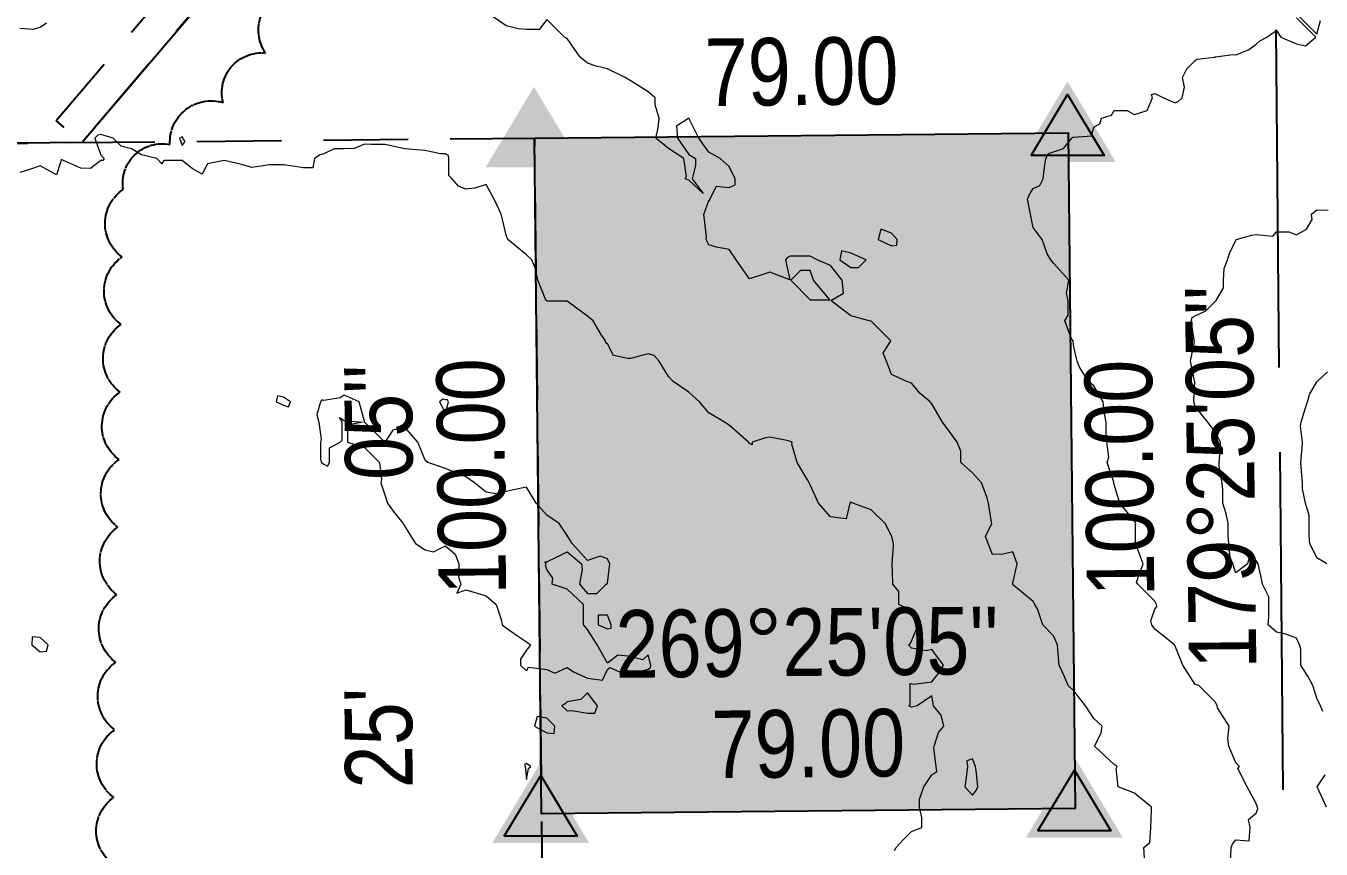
# Model space of a CAD drawing. Extents: x 537850 to 541798, y 6045627 to 6050132.
# Drawn here: x 540507.2 to 540698.9, y 6047294.8 to 6047416.6 of the extents above; entities that cross this region are included whole.
import ezdxf
from ezdxf.enums import TextEntityAlignment as Align

# ---------------------------------------------------------------- set-up
doc = ezdxf.new("R2010")
doc.units = 0
doc.header["$LTSCALE"] = 5
for name, pattern in [('0', [1, 1, 0]), ('DASHED2', [9.525, 6.35, -3.175]), ('foc-ACCESSROAD', [3.75, 2.5, -1.25]), ('foc-UNSURVEYED', [12.5, 10, -2.5])]:
    doc.linetypes.add(name, pattern=pattern)
for name, color, linetype in [('C-AR', 13, 'foc-ACCESSROAD'), ('C-RW', 13, 'Continuous'), ('C-WS', 13, 'foc-ACCESSROAD'), ('L-BD', 7, 'Continuous'), ('L-MON', 1, 'Continuous'), ('L-USEC', 7, 'foc-UNSURVEYED'), ('P-PROPOSED', 10, 'Continuous'), ('P-PROPOSED-H', 21, 'Continuous'), ('T-BUSH', 110, '0')]:
    doc.layers.add(name, color=color, linetype=linetype)
doc.layers.add('Contour_Line_Intermediate', color=7, linetype='DASHED2', true_color=0xd9d9d9)
doc.layers.add('Contour_Line_Major', color=7, linetype='Continuous', true_color=0x6b6b6b)
doc.styles.add('80L', font='ARIALN.TTF', dxfattribs={"height": 10})

# ---------------------------------------------------------------- blocks, each defined once
blk = doc.blocks.new('STRIA')
blk.add_hatch(color=255).paths.add_polyline_path([(-0.041, 1.521), (-1.475, -0.867), (1.392, -0.867)])
blk = doc.blocks.new('STRIAA')
blk.add_blockref('STRIA', (0, 0))
blk = doc.blocks.new('STRIB')
at = {"color": 1}
blk.add_solid([(-1.121, -0.667), (-0.041, 1.133), (1.039, -0.667)], dxfattribs=at)
blk = doc.blocks.new('STRIBB')
blk.add_blockref('STRIB', (0, 0))
blk = doc.blocks.new('STRICC')
for name in ['STRIAA', 'STRIBB']:
    blk.add_blockref(name, (0, 0))
blk = doc.blocks.new('fdspike')
blk.add_blockref('STRICC', (0, 0))
blk = doc.blocks.new('TRIA')
blk.add_hatch(color=255).paths.add_polyline_path([(-0.041, 1.521), (-1.475, -0.867), (1.392, -0.867)])
blk = doc.blocks.new('TRIAA')
blk.add_blockref('TRIA', (0, 0))
blk = doc.blocks.new('TRIB')
at = {"color": 1}
blk.add_lwpolyline([(-1.121, -0.667), (-0.041, 1.133), (1.039, -0.667)], close=True, dxfattribs=at)
blk = doc.blocks.new('TRIBB')
blk.add_blockref('TRIB', (0, 0))
blk = doc.blocks.new('TRICC')
for name in ['TRIAA', 'TRIBB']:
    blk.add_blockref(name, (0, 0))
blk = doc.blocks.new('plspike')
blk.add_blockref('TRICC', (0, 0))

msp = doc.modelspace()

# ---------------------------------------------------------------- hatches: boundary and pattern name
at = {"layer": 'P-PROPOSED-H'}
h = msp.add_hatch(color=256, dxfattribs=at)
h.dxf.hatch_style = 1
h.paths.add_polyline_path([(540582.478, 6047400.012), (540661.474, 6047400.814), (540662.49, 6047300.819), (540583.494, 6047300.017)])

# ---------------------------------------------------------------- linework, layer by layer
at = {"layer": 'C-AR', "flags": 128}
msp.add_lwpolyline([(540790.888, 6047559.553), (540740.373, 6047543.212), (540722.481, 6047539.019), (540692.384, 6047531.966), (540612.358, 6047513.213), (540515.464, 6047399.392), (540511.656, 6047402.634), (540609.616, 6047517.707), (540692.339, 6047537.092), (540722.436, 6047544.145), (540739.03, 6047548.034), (540790.841, 6047564.795)], dxfattribs=at)
at = {"layer": 'C-RW'}
msp.add_lwpolyline([(540790.888, 6047580.748), (540735.082, 6047562.693), (540601.449, 6047531.116), (540506.218, 6047419.329), (540290.448, 6047417.1), (540291.068, 6047357.836), (540311.057, 6047358.043), (540310.646, 6047397.318), (540515.53, 6047399.435), (540612.419, 6047513.168), (540740.466, 6047543.425), (540790.888, 6047559.738)], dxfattribs=at)
at = {"layer": 'C-WS'}
for p, q in [((540582.504, 6047399.99), (540290.526, 6047397.127)), ((540584.302, 6047230.121), (540582.504, 6047399.99))]:
    msp.add_line(p, q, dxfattribs=at)
at = {"layer": 'Contour_Line_Intermediate', "linetype": 'Continuous', "lineweight": 13, "flags": 128}
for points, elevation in [([(540672.787, 6047293.514), (540672.651, 6047295.008), (540673.556, 6047295.745), (540673.704, 6047298.008), (540673.813, 6047300.528), (540673.813, 6047301.007), (540671.293, 6047303.089), (540668.849, 6047304.007), (540668.577, 6047306.723), (540668.719, 6047307.007), (540668.293, 6047307.327), (540665.354, 6047310.007), (540666.332, 6047311.968), (540666.497, 6047313.007), (540665.293, 6047314.143), (540664.051, 6047316.007), (540662.293, 6047318.203), (540661.49, 6047319.007), (540660.872, 6047320.428), (540660.143, 6047322.006), (540659.957, 6047324.342), (540659.905, 6047325.006), (540659.294, 6047326.355), (540657.723, 6047328.006), (540656.939, 6047330.361), (540656.528, 6047331.006), (540656.294, 6047331.436), (540653.715, 6047333.585), (540653.294, 6047333.901), (540653.239, 6047334.006), (540653.294, 6047334.14), (540653.937, 6047337.006), (540653.294, 6047338.806), (540651.845, 6047338.454), (540650.294, 6047338.399), (540649.605, 6047340.006), (540649.223, 6047341.077), (540650.187, 6047343.005), (540650.107, 6047343.193), (540649.701, 6047346.005), (540649.504, 6047346.796), (540648.619, 6047349.005), (540647.294, 6047350.483), (540645.587, 6047352.005), (540645.587, 6047353.712), (540645.033, 6047355.005), (540644.294, 6047356.04), (540642.869, 6047358.005), (540641.294, 6047360.692), (540641.115, 6047360.825), (540641.042, 6047361.005), (540639.543, 6047362.253), (540638.295, 6047363.752), (540637.607, 6047364.004), (540635.295, 6047365.067), (540634.591, 6047367.004), (540634.1, 6047368.199), (540635.221, 6047370.004), (540632.295, 6047372.931), (540632.002, 6047373.004), (540629.295, 6047373.747), (540626.335, 6047376.004), (540628.237, 6047377.062), (540628.016, 6047379.004), (540626.295, 6047381.161), (540624.33, 6047382.004), (540623.295, 6047382.545), (540622.754, 6047382.545), (540620.295, 6047382.545), (540619.922, 6047382.377), (540619.628, 6047382.004), (540620.265, 6047379.034), (540617.296, 6047380.195), (540616.402, 6047379.898), (540614.296, 6047379.196), (540612.326, 6047382.004), (540611.296, 6047383.558), (540609.408, 6047383.892), (540608.296, 6047384.225), (540607.863, 6047385.003), (540607.95, 6047385.35), (540607.638, 6047388.003), (540607.55, 6047388.749), (540608.296, 6047390.802), (540608.43, 6047390.869), (540608.43, 6047391.003), (540609.393, 6047392.906), (540611.296, 6047392.716), (540612.182, 6047393.117), (540612.152, 6047394.003), (540611.296, 6047395.848), (540609.949, 6047397.003), (540608.296, 6047397.958), (540606.78, 6047400.003), (540605.296, 6047402.971), (540603.497, 6047401.802), (540603.64, 6047400.003), (540605.296, 6047397.592), (540606.313, 6047397.003), (540606.313, 6047395.986), (540605.816, 6047394.003), (540607.458, 6047391.841), (540605.296, 6047393.829), (540604.798, 6047394.003), (540604.96, 6047394.339), (540604.588, 6047397.003), (540602.296, 6047398.484), (540600.422, 6047400.003), (540600.763, 6047401.536), (540600.909, 6047403.003), (540600.315, 6047404.984), (540600.315, 6047406.002), (540599.296, 6047406.902), (540596.862, 6047408.437), (540596.297, 6047408.763), (540595.876, 6047409.002), (540593.297, 6047410.274), (540591.601, 6047410.698), (540590.297, 6047411.132), (540589.217, 6047412.002), (540587.297, 6047414.786), (540586.937, 6047415.002), (540584.297, 6047417.574), (540583.179, 6047416.121), (540581.297, 6047416.121), (540580.078, 6047416.221), (540578.297, 6047416.639), (540576.369, 6047418.002)], 915.956), ([(540510.231, 6047417.071), (540509.301, 6047416.407), (540508.199, 6047416.104), (540506.301, 6047416.281)], 915.956), ([(540635.743, 6047294.559), (540636.017, 6047295.008), (540637.106, 6047296.196), (540638.295, 6047297.413), (540639.83, 6047298.008), (540639.83, 6047299.472), (540639.446, 6047301.007), (540639.48, 6047302.193), (540640.119, 6047304.007), (540641.294, 6047305.769), (540642.031, 6047306.271), (540641.936, 6047307.007), (540641.585, 6047309.717), (540641.635, 6047310.007), (540642.272, 6047312.029), (540643.054, 6047313.007), (540642.665, 6047314.636), (540641.535, 6047316.007), (540641.294, 6047317.461), (540639.113, 6047316.007), (540638.295, 6047315.773), (540637.905, 6047316.007), (540638.095, 6047316.206), (540638.095, 6047319.007), (540638.052, 6047319.249), (540638.295, 6047319.301), (540638.511, 6047319.223), (540641.294, 6047319.549), (540642.36, 6047320.941), (540643.002, 6047322.006), (540641.294, 6047324.345), (540640.444, 6047324.156), (540638.295, 6047324.515), (540637.819, 6047325.006), (540638.068, 6047325.233), (540638.295, 6047325.571), (540639.273, 6047328.006), (540639.09, 6047328.802), (540638.295, 6047330.127), (540636.394, 6047331.006), (540636.394, 6047332.907), (540635.516, 6047334.006), (540635.517, 6047334.229), (540635.418, 6047337.006), (540635.621, 6047339.68), (540635.599, 6047340.006), (540635.295, 6047341.163), (540634.374, 6047343.005), (540632.295, 6047345.026), (540629.606, 6047346.005), (540629.295, 6047346.122), (540629.208, 6047346.092), (540629.132, 6047346.005), (540628.629, 6047343.671), (540626.295, 6047343.995), (540624.491, 6047346.005), (540623.295, 6047348.696), (540623.141, 6047349.005), (540622.861, 6047349.44), (540621.338, 6047352.005), (540620.554, 6047354.747), (540620.618, 6047355.005), (540620.295, 6047355.104), (540620.069, 6047355.232), (540617.296, 6047355.75), (540616.643, 6047355.657), (540614.685, 6047355.005), (540614.685, 6047354.616), (540614.296, 6047354.81), (540614.15, 6047355.005), (540611.296, 6047357.549), (540610.612, 6047358.005), (540608.296, 6047359.366), (540606.902, 6047361.005), (540605.296, 6047362.432), (540602.996, 6047364.004), (540602.296, 6047364.722), (540600.927, 6047367.004), (540600.168, 6047367.876), (540599.296, 6047368.113), (540596.698, 6047367.406), (540596.297, 6047367.406), (540594.171, 6047367.878), (540593.297, 6047369.603), (540593.021, 6047369.728), (540593.002, 6047370.004), (540592.414, 6047370.887), (540591.144, 6047373.004), (540590.297, 6047373.682), (540587.686, 6047375.615), (540587.297, 6047375.89), (540584.411, 6047375.89), (540584.297, 6047375.908), (540584.234, 6047376.004), (540584.087, 6047376.214), (540582.972, 6047379.004), (540582.64, 6047380.66), (540582.065, 6047382.004), (540581.297, 6047382.739), (540578.521, 6047385.003), (540578.297, 6047385.672), (540577.715, 6047388.003), (540577.521, 6047388.78), (540576.51, 6047391.003), (540575.298, 6047393.181), (540573.656, 6047392.644), (540572.298, 6047392.454), (540571.235, 6047392.94), (540570.282, 6047394.003), (540569.813, 6047394.518), (540569.813, 6047397.003), (540569.744, 6047397.449), (540569.298, 6047397.728), (540568.573, 6047397.728), (540566.298, 6047398.21), (540565.012, 6047398.289), (540563.298, 6047398.473), (540561.457, 6047398.844), (540560.298, 6047399.078), (540558.224, 6047399.078), (540557.298, 6047399.162), (540555.783, 6047398.518), (540554.299, 6047398.461), (540552.84, 6047398.461), (540551.299, 6047397.691), (540550.726, 6047397.576), (540549.924, 6047397.003), (540549.654, 6047395.648), (540548.299, 6047395.648), (540546.36, 6047395.942), (540545.299, 6047396.103), (540543.199, 6047396.103), (540542.299, 6047395.923), (540540.622, 6047395.68), (540539.299, 6047396.057), (540536.562, 6047396.741), (540536.299, 6047396.688), (540534.061, 6047396.241), (540533.3, 6047394.717), (540531.837, 6047395.465), (540530.3, 6047396.703), (540527.6, 6047396.703), (540527.3, 6047396.252), (540526.549, 6047397.003), (540524.3, 6047397.549), (540522.834, 6047398.468), (540521.3, 6047398.849), (540520.124, 6047400.003), (540518.3, 6047400.564), (540517.814, 6047400.489), (540517.387, 6047400.003), (540518.3, 6047397.507), (540518.792, 6047397.003), (540518.595, 6047396.708), (540518.3, 6047396.708), (540516.746, 6047395.558), (540515.3, 6047395.605), (540512.418, 6047396.886), (540512.301, 6047396.418), (540511.697, 6047394.607), (540509.301, 6047395.938), (540507.846, 6047395.457), (540506.301, 6047394.946)], 916.956), ([(540699.148, 6047315.15), (540698.816, 6047316.007), (540698.292, 6047317.132), (540697.7, 6047319.007), (540696.926, 6047320.373), (540695.904, 6047322.006), (540695.904, 6047324.395), (540695.726, 6047325.006), (540695.292, 6047326.012), (540693.687, 6047326.612), (540692.292, 6047326.88), (540691.074, 6047328.006), (540691.189, 6047329.11), (540691.189, 6047331.006), (540691.189, 6047332.109), (540690.223, 6047334.006), (540690.07, 6047334.784), (540689.588, 6047337.006), (540689.292, 6047337.53), (540688.244, 6047338.054), (540688.034, 6047337.006), (540686.292, 6047335.687), (540685.945, 6047336.659), (540685.92, 6047337.006), (540685.452, 6047337.846), (540685.262, 6047340.006), (540685.162, 6047341.135), (540685.162, 6047343.005), (540684.881, 6047344.417), (540684.351, 6047346.005), (540684.351, 6047347.947), (540684.272, 6047349.005), (540683.834, 6047351.463), (540683.805, 6047352.005), (540684.001, 6047354.297), (540684.001, 6047355.005), (540683.292, 6047356.502), (540682.165, 6047358.005), (540680.293, 6047360.316), (540680.069, 6047361.005), (540680.057, 6047361.24), (540680.211, 6047364.004), (540680.195, 6047364.102), (540679.584, 6047367.004), (540680.154, 6047369.865), (540680.13, 6047370.004), (540680.1, 6047370.196), (540679.669, 6047373.004), (540679.816, 6047373.481), (540680.293, 6047373.74), (540681.85, 6047374.446), (540683.292, 6047375.884), (540683.356, 6047375.94), (540683.401, 6047376.004), (540684.444, 6047377.852), (540684.444, 6047379.004), (540684.569, 6047380.727), (540685.039, 6047382.004), (540685.342, 6047382.954), (540686.292, 6047384.946), (540686.339, 6047384.956), (540686.359, 6047385.003), (540688.64, 6047385.655), (540689.292, 6047385.786), (540691.768, 6047385.527), (540692.292, 6047386.177), (540694.118, 6047386.177), (540695.292, 6047385.707), (540696.727, 6047386.568), (540697.588, 6047388.003), (540697.509, 6047388.786), (540698.292, 6047389.412), (540699.946, 6047389.349)], 913.956), ([(540699.757, 6047337.006), (540698.292, 6047337.896), (540697.237, 6047340.006), (540697.149, 6047341.148), (540697.149, 6047343.005), (540697.136, 6047344.161), (540696.619, 6047346.005), (540696.169, 6047348.128), (540696.169, 6047349.005), (540695.985, 6047351.312), (540695.929, 6047352.005), (540696.098, 6047354.199), (540696.16, 6047355.005), (540695.882, 6047357.414), (540695.938, 6047358.005), (540696.498, 6047359.798), (540696.875, 6047361.005), (540697.19, 6047362.106), (540698.292, 6047363.979), (540698.309, 6047363.987), (540698.32, 6047364.004), (540699.876, 6047365.42)], 912.956), ([(540699.723, 6047301.007), (540698.373, 6047303.926), (540698.34, 6047304.007), (540699.506, 6047305.792)], 913.956)]:
    msp.add_lwpolyline(points, dxfattribs=dict(at, elevation=elevation))
for points, elevation in [([(540530.415, 6047400.003), (540530.3, 6047400.271), (540530.185, 6047400.118), (540529.897, 6047400.003), (540530.3, 6047398.955), (540530.749, 6047399.553), (540530.415, 6047400.003)], 916.956), ([(540636.106, 6047384.192), (540636.151, 6047385.003), (540635.295, 6047385.976), (540633.739, 6047386.559), (540633.35, 6047385.003), (540635.295, 6047384.07), (540636.106, 6047384.192)], 915.956), ([(540630.423, 6047380.876), (540631.55, 6047382.004), (540629.295, 6047383.019), (540627.93, 6047383.369), (540627.692, 6047382.004), (540629.295, 6047380.876), (540630.423, 6047380.876)], 915.956), ([(540623.777, 6047379.004), (540623.295, 6047380.451), (540621.848, 6047380.451), (540620.405, 6047379.004), (540623.295, 6047376.114), (540626.185, 6047376.114), (540623.777, 6047379.004)], 915.956), ([(540546.062, 6047360.241), (540546.341, 6047361.005), (540545.299, 6047361.67), (540544.412, 6047361.891), (540544.235, 6047361.005), (540545.299, 6047360.508), (540546.062, 6047360.241)], 917.956), ([(540565.195, 6047355.005), (540563.298, 6047357.27), (540561.486, 6047356.817), (540560.298, 6047355.037), (540557.33, 6047358.005), (540557.298, 6047358.069), (540556.495, 6047361.005), (540554.299, 6047362.006), (540553.726, 6047361.577), (540551.299, 6047361.172), (540551.012, 6047361.291), (540550.798, 6047361.005), (540550.245, 6047359.058), (540550.526, 6047358.005), (540550.896, 6047355.408), (540550.816, 6047355.005), (540550.816, 6047352.488), (540550.954, 6047352.005), (540551.299, 6047351.753), (540551.824, 6047351.48), (540552.104, 6047352.005), (540552.104, 6047354.199), (540553.713, 6047355.005), (540554.005, 6047355.298), (540554.005, 6047358.005), (540553.62, 6047358.683), (540554.299, 6047358.209), (540557.003, 6047358.005), (540554.781, 6047357.522), (540554.781, 6047355.005), (540557.298, 6047354.24), (540559.533, 6047352.005), (540559.803, 6047349.5), (540559.709, 6047349.005), (540560.298, 6047347.235), (540560.707, 6047346.005), (540561.675, 6047344.629), (540563.009, 6047343.005), (540563.298, 6047342.523), (540564.832, 6047340.006), (540566.298, 6047339.103), (540567.502, 6047338.802), (540569.298, 6047339.699), (540570.729, 6047338.437), (540571.246, 6047337.006), (540571.225, 6047335.078), (540571.59, 6047334.006), (540570.957, 6047332.666), (540572.298, 6047333.149), (540573.497, 6047332.807), (540575.298, 6047332.293), (540576.799, 6047331.006), (540577.549, 6047328.754), (540577.699, 6047328.006), (540578.297, 6047327.527), (540579.969, 6047326.335), (540581.297, 6047325.455), (540581.892, 6047325.006), (540581.637, 6047324.666), (540581.297, 6047324.213), (540580.409, 6047322.895), (540580.409, 6047322.006), (540581.297, 6047321.17), (540581.563, 6047321.741), (540584.297, 6047321.363), (540585.467, 6047320.837), (540587.297, 6047321.674), (540588.265, 6047321.038), (540590.297, 6047320.101), (540592.523, 6047319.781), (540593.297, 6047321.372), (540593.619, 6047321.684), (540596.297, 6047320.478), (540597.365, 6047320.938), (540599.296, 6047321.422), (540599.656, 6047321.647), (540599.685, 6047322.006), (540599.296, 6047323.56), (540598.52, 6047322.783), (540596.297, 6047323.339), (540594.803, 6047323.5), (540593.297, 6047322.316), (540591.76, 6047325.006), (540590.297, 6047327.293), (540589.724, 6047328.006), (540589.724, 6047328.579), (540589.724, 6047331.006), (540587.297, 6047333.264), (540585.071, 6047334.006), (540585.206, 6047334.914), (540584.297, 6047336.201), (540584.087, 6047336.796), (540584.216, 6047337.006), (540584.014, 6047337.289), (540584.297, 6047337.289), (540586.11, 6047338.193), (540587.297, 6047338.787), (540589.407, 6047337.006), (540589.54, 6047336.249), (540589.138, 6047334.006), (540590.297, 6047332.604), (540591.698, 6047332.604), (540593.104, 6047334.006), (540593.297, 6047334.129), (540593.637, 6047337.006), (540593.297, 6047337.756), (540592.171, 6047338.132), (540590.297, 6047337.506), (540588.032, 6047340.006), (540587.297, 6047341.224), (540586.11, 6047343.005), (540584.297, 6047344.223), (540582.707, 6047346.005), (540581.297, 6047348.355), (540579.35, 6047347.953), (540578.297, 6047347.736), (540576.999, 6047347.304), (540575.298, 6047347.644), (540573.596, 6047349.005), (540572.298, 6047349.899), (540570.802, 6047350.509), (540569.298, 6047351.105), (540566.66, 6047352.005), (540566.298, 6047352.367), (540565.195, 6047355.005)], 917.956), ([(540569.591, 6047361.298), (540569.298, 6047361.307), (540568.909, 6047361.393), (540568.392, 6047361.005), (540569.298, 6047359.37), (540569.732, 6047361.005), (540569.591, 6047361.298)], 917.956), ([(540593.815, 6047328.006), (540593.297, 6047329.408), (540591.895, 6047329.408), (540591.895, 6047328.006), (540593.297, 6047327.386), (540593.817, 6047327.486), (540593.815, 6047328.006)], 917.956), ([(540510.221, 6047324.086), (540510.497, 6047325.006), (540509.301, 6047326.086), (540508.097, 6047326.21), (540508.066, 6047325.006), (540509.301, 6047324.009), (540510.221, 6047324.086)], 917.956), ([(540591.413, 6047314.891), (540591.785, 6047316.007), (540590.297, 6047317.92), (540589.352, 6047316.952), (540587.297, 6047316.579), (540587.022, 6047316.281), (540586.534, 6047316.007), (540587.297, 6047315.244), (540587.996, 6047315.308), (540590.297, 6047314.891), (540591.413, 6047314.891)], 917.956), ([(540585.401, 6047311.903), (540585.467, 6047313.007), (540584.297, 6047314.176), (540582.868, 6047314.436), (540582.459, 6047313.007), (540584.297, 6047311.991), (540585.401, 6047311.903)], 917.956), ([(540647.739, 6047307.007), (540647.294, 6047308.165), (540646.468, 6047307.834), (540646.571, 6047307.007), (540646.318, 6047304.984), (540646.196, 6047304.007), (540647.294, 6047302.778), (540647.838, 6047303.463), (540648.093, 6047304.007), (540647.873, 6047306.429), (540647.739, 6047307.007)], 916.956), ([(540581.568, 6047306.737), (540581.929, 6047307.007), (540581.297, 6047307.481), (540581.001, 6047307.304), (540581.096, 6047307.007), (540581.297, 6047305.114), (540581.568, 6047306.737)], 917.956)]:
    msp.add_lwpolyline(points, close=True, dxfattribs=dict(at, elevation=elevation))
at = {"layer": 'Contour_Line_Major', "linetype": 'Continuous', "lineweight": 15, "elevation": 914.956, "flags": 128}
for points in [[(540685.488, 6047292.812), (540685.576, 6047295.008), (540685.778, 6047295.522), (540686.292, 6047296.14), (540688.286, 6047296.014), (540688.397, 6047298.008), (540688.153, 6047299.147), (540689.292, 6047300.097), (540689.542, 6047300.757), (540689.521, 6047301.007), (540689.292, 6047301.559), (540687.944, 6047304.007), (540686.596, 6047306.703), (540686.84, 6047307.007), (540686.292, 6047307.554), (540685.233, 6047310.007), (540685.118, 6047311.181), (540685.289, 6047313.007), (540683.594, 6047315.705), (540683.528, 6047316.007), (540683.292, 6047316.543), (540680.828, 6047319.007), (540680.293, 6047319.146), (540678.462, 6047322.006), (540677.293, 6047324.812), (540677.201, 6047325.006), (540674.293, 6047327.321), (540673.835, 6047328.006), (540673.721, 6047328.578), (540674.293, 6047330.294), (540674.584, 6047330.714), (540674.535, 6047331.006), (540674.293, 6047331.481), (540671.768, 6047334.006), (540671.574, 6047334.287), (540672.57, 6047337.006), (540671.536, 6047339.762), (540671.436, 6047340.006), (540671.436, 6047342.862), (540671.496, 6047343.005), (540671.293, 6047343.307), (540669.117, 6047346.005), (540668.293, 6047348.752), (540668.236, 6047349.005), (540668.21, 6047349.088), (540667.229, 6047352.005), (540667.512, 6047352.786), (540667.207, 6047355.005), (540667.097, 6047356.201), (540667.097, 6047358.005), (540666.791, 6047359.507), (540666.643, 6047361.005), (540665.293, 6047363.365), (540664.493, 6047364.004), (540663.16, 6047366.138), (540662.813, 6047367.004), (540662.711, 6047367.422), (540662.293, 6047369.118), (540662.231, 6047369.941), (540662.189, 6047370.004), (540661.979, 6047370.319), (540660.996, 6047373.004), (540661.467, 6047373.83), (540661.467, 6047376.004), (540661.215, 6047377.082), (540661.561, 6047379.004), (540659.294, 6047381.531), (540658.9, 6047382.004), (540658.377, 6047382.921), (540657.635, 6047385.003), (540656.294, 6047386.792), (540656.034, 6047388.003), (540655.991, 6047388.306), (540655.451, 6047391.003), (540655.696, 6047391.601), (540656.294, 6047392.555), (540657.265, 6047393.032), (540657.767, 6047394.003), (540657.937, 6047395.36), (540658.142, 6047397.003), (540658.55, 6047397.746), (540659.294, 6047397.984), (540660.796, 6047398.5), (540662.005, 6047400.003), (540662.138, 6047400.158), (540662.293, 6047400.158), (540664.936, 6047400.36), (540665.293, 6047401.672), (540666.16, 6047402.136), (540666.401, 6047403.003), (540667.882, 6047403.413), (540668.293, 6047404.139), (540670.156, 6047404.139), (540671.293, 6047403.527), (540673.186, 6047404.11), (540673.974, 6047406.002), (540673.827, 6047406.469), (540674.293, 6047406.619), (540675.566, 6047406.002), (540677.293, 6047405.261), (540677.812, 6047405.483), (540678.331, 6047406.002), (540678.709, 6047407.586), (540678.389, 6047409.002), (540679.024, 6047410.271), (540680.293, 6047411.54), (540680.57, 6047411.725), (540683.064, 6047412.002), (540683.254, 6047412.04), (540683.292, 6047412.059), (540685.903, 6047412.392), (540686.292, 6047412.354), (540688.184, 6047413.11), (540689.292, 6047413.94), (540689.844, 6047414.45), (540690.872, 6047415.002), (540691.704, 6047415.59), (540692.292, 6047415.962), (540692.928, 6047415.002), (540695.292, 6047413.989), (540696.581, 6047413.713), (540698.127, 6047415.002), (540695.292, 6047417.825)], [(540695.736, 6047418.002), (540698.292, 6047415.419), (540698.841, 6047417.453)]]:
    msp.add_lwpolyline(points, dxfattribs=at)
at = {"layer": 'L-USEC'}
msp.add_line((540690.542, 6047603.553), (540697.744, 6046799.336), dxfattribs=at)
at = {"layer": 'P-PROPOSED', "flags": 128}
msp.add_lwpolyline([(540582.478, 6047400.012), (540661.474, 6047400.814), (540662.49, 6047300.819), (540583.494, 6047300.017)], close=True, dxfattribs=at)
at = {"layer": 'T-BUSH', "flags": 128}
msp.add_lwpolyline([(540446.879, 6047226.07, -0.4858112), (540456.466, 6047225.652, -0.5205671), (540466.465, 6047225.77, -0.5205671), (540476.465, 6047225.889, -0.5205671), (540486.464, 6047226.008, -0.5205671), (540496.463, 6047226.127, -0.5205671), (540506.462, 6047226.246, -0.5205671), (540516.462, 6047226.365, -0.5205671), (540520.397, 6047232.455, -0.5205671), (540520.363, 6047242.455, -0.5205671), (540520.328, 6047252.455, -0.5205671), (540520.293, 6047262.455, -0.5205671), (540520.258, 6047272.455, -0.5205671), (540520.224, 6047282.455, -0.5205671), (540520.189, 6047292.455, -0.5205671), (540520.189, 6047302.455, -0.5205671), (540520.344, 6047312.453, -0.5205671), (540520.5, 6047322.452, -0.5205671), (540520.655, 6047332.451, -0.5205671), (540520.811, 6047342.45, -0.5205671), (540520.966, 6047352.449, -0.5205671), (540521.122, 6047362.447, -0.5205671), (540521.277, 6047372.446, -0.5205671), (540521.432, 6047382.445, -0.5205671), (540521.588, 6047392.444, -0.5205671), (540528.513, 6047399.096, -0.5205671), (540536.363, 6047405.29, -0.5205671), (540542.661, 6047412.628, -0.5205671), (540546.24, 6047421.965, -0.5205671), (540549.82, 6047431.303, -0.5205671), (540555.813, 6047439.277, -0.5205671), (540561.962, 6047447.162, -0.5205671), (540568.112, 6047455.048, -0.5205671), (540574.261, 6047462.934, -0.5205671), (540580.411, 6047470.819, -0.5205671), (540584.089, 6047475.537)], format="xyb", dxfattribs=at)

# ---------------------------------------------------------------- block references
at = {"layer": 'L-MON', "xscale": 4.999999999999998, "yscale": 4.999999999999998, "zscale": 4.999999999999998}
for p in [(540661.589, 6047400.817), (540662.595, 6047300.822), (540583.599, 6047300.027)]:
    msp.add_blockref('plspike', p, dxfattribs=at)
at = {"layer": 'L-MON', "linetype": 'Continuous', "xscale": 5.000000000000002, "yscale": 5.000000000000002, "zscale": 5.000000000000002}
msp.add_blockref('fdspike', (540582.593, 6047400.022), dxfattribs=at)

# ---------------------------------------------------------------- texts
at = {"layer": 'L-BD', "style": '80L'}
for s, rotation, p in [('79.00', 0.5763, (540621.996, 6047409.919)), ("179°25'05''", 90.5763, (540684.044, 6047349.86)), ('100.00', 90.5763, (540573.096, 6047349.924)), ('100.00', 90.5763, (540669.045, 6047349.709)), ("269°25'05''", 0.5763, (540622.845, 6047325.423)), ('79.00', 0.5763, (540622.996, 6047310.424))]:
    msp.add_text(s, height=10, rotation=rotation, dxfattribs=at).set_placement(p, align=Align.MIDDLE)
at = {"layer": 'L-BD', "char_height": 10, "attachment_point": 1, "rotation": 90.5763, "style": '80L'}
for s, insert in [("05''", (540554.456, 6047349.384)), ("25'", (540554.456, 6047303.723))]:
    msp.add_mtext(s, dxfattribs=dict(at, insert=insert))

doc.saveas('drawing.dxf')
